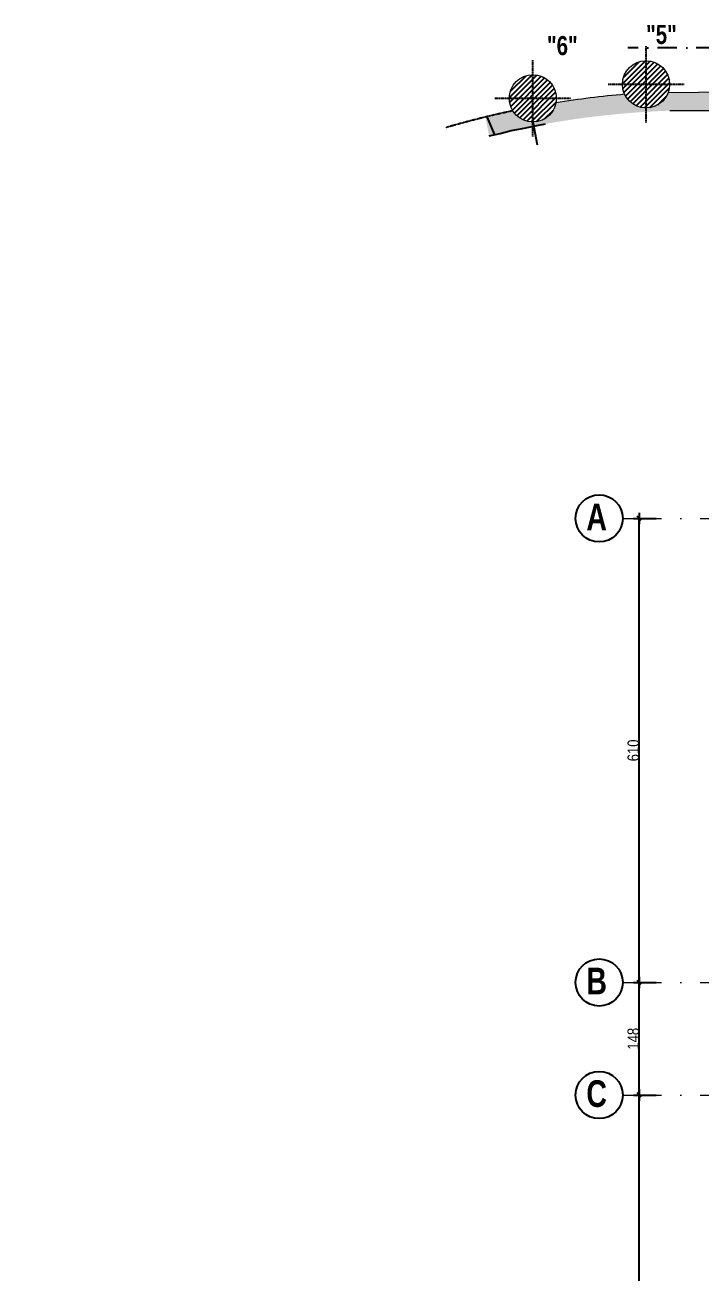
# Model space of a CAD drawing. Header units: centimetres. Extents: x -14085 to 643619, y -47998 to 35592.
# Drawn here: x 27841 to 28730, y 3909 to 5550 of the extents above; entities that cross this region are included whole.
import ezdxf
from ezdxf.enums import TextEntityAlignment as Align

# ---------------------------------------------------------------- set-up
doc = ezdxf.new("R2010")
doc.units = ezdxf.units.CM
doc.header["$PDMODE"] = 1
doc.header["$PDSIZE"] = -2
doc.linetypes.add('CACHEX2', pattern=[19.05, 12.7, -6.35])
doc.linetypes.add('TIRETPTX2', pattern=[50.8, 25.4, -12.7, 0, -12.7])
for name, color, linetype in [('01_cote_gen', 4, 'Continuous'), ('01_linteaux', 2, 'Continuous'), ('01_murs_sup', 2, 'CACHEX2'), ('01_poch_murs', 253, 'Continuous'), ('01_texte', 230, 'Continuous'), ('AA_COTES', 2, 'Continuous')]:
    doc.layers.add(name, color=color, linetype=linetype)
for name, color, linetype, lineweight in [('01_murs_coup', 5, 'Continuous', 60), ('01_PIEUX', 5, 'Continuous', 60), ('01_tram_axes', 2, 'TIRETPTX2', 9)]:
    doc.layers.add(name, color=color, linetype=linetype, lineweight=lineweight)
doc.styles.add('impact', font='impact.ttf')
doc.styles.add('STYLE2', font='ARIALN.TTF')
doc.dimstyles.new('JB50', dxfattribs={"dimscale": 0.1, "dimtxt": 150, "dimasz": 15, "dimexe": 0.1, "dimexo": 0.1, "dimgap": 0.09, "dimtad": 1, "dimdec": 1, "dimdsep": 46, "dimtxsty": 'STYLE2', "dimblk1": 'BOND_G', "dimblk2": 'BOND_D', "dimsah": 1, "dimcen": 1.5, "dimdle": 0.01, "dimse1": 1, "dimse2": 1, "dimclrd": 4, "dimclre": 2, "dimclrt": 6, "dimazin": 2, "dimtfac": 2.333333, "dimtdec": 1, "dimtix": 1, "dimtmove": 2, "dimatfit": 3, "dimldrblk": 'BOND_G', "dimfxl": 1, "dimtolj": 1, "dimtzin": 0, "dimarcsym": 0})

# ---------------------------------------------------------------- blocks, each defined once
blk = doc.blocks.new('BOND_G')
at = {"layer": 'AA_COTES', "color": 0}
for p, q in [((0, -5), (0, 15)), ((5, 0), (-5, 0)), ((1.8, 1.8), (-1.8, -1.8))]:
    blk.add_line(p, q, dxfattribs=at)
blk = doc.blocks.new('BOND_D')
at = {"layer": 'AA_COTES', "color": 0}
for p, q in [((5, 0), (-5, 0)), ((-1.8, -1.8), (1.8, 1.8)), ((0, 5), (0, -15))]:
    blk.add_line(p, q, dxfattribs=at)
blk = doc.blocks.new('*D1084')
at = {"layer": '01_cote_gen', "color": 4, "lineweight": -2, "transparency": 16777216}
blk.add_line((28648.4, 3534.9), (28648.4, 4141.9), dxfattribs=at)
at = {"layer": 'Defpoints', "color": 0, "lineweight": 0, "transparency": 16777216}
for p in [(28648.4, 4143.4), (28715.9, 4143.4), (28683.6, 3533.4)]:
    blk.add_point(p, dxfattribs=at)
at = {"layer": '01_cote_gen', "color": 4, "lineweight": -2, "transparency": 16777216, "xscale": 1.5, "yscale": 1.5, "zscale": 1.5}
for name, p, rotation in [('BOND_D', (28648.4, 4143.4), 90), ('BOND_G', (28648.4, 3533.4), 270)]:
    blk.add_blockref(name, p, dxfattribs=dict(at, rotation=rotation))
at = {"layer": '01_cote_gen', "color": 6, "transparency": 16777216, "insert": (28640.8, 3838.4), "char_height": 15, "attachment_point": 5, "rotation": 90, "style": 'STYLE2'}
blk.add_mtext('\\A1;610', dxfattribs=at)
blk = doc.blocks.new('*D1085')
at = {"layer": '01_cote_gen', "color": 4, "lineweight": -2, "transparency": 16777216}
blk.add_line((28648.4, 4144.9), (28648.4, 4289.9), dxfattribs=at)
at = {"layer": 'Defpoints', "color": 0, "lineweight": 0, "transparency": 16777216}
for p in [(28648.4, 4291.4), (28695.4, 4291.4), (28715.9, 4143.4)]:
    blk.add_point(p, dxfattribs=at)
at = {"layer": '01_cote_gen', "color": 4, "lineweight": -2, "transparency": 16777216, "xscale": 1.5, "yscale": 1.5, "zscale": 1.5}
for name, p, rotation in [('BOND_D', (28648.4, 4291.4), 90), ('BOND_G', (28648.4, 4143.4), 270)]:
    blk.add_blockref(name, p, dxfattribs=dict(at, rotation=rotation))
at = {"layer": '01_cote_gen', "color": 6, "transparency": 16777216, "insert": (28640.8, 4217.4), "char_height": 15, "attachment_point": 5, "rotation": 90, "style": 'STYLE2'}
blk.add_mtext('\\A1;148', dxfattribs=at)
blk = doc.blocks.new('*D1086')
at = {"layer": '01_cote_gen', "color": 4, "lineweight": -2, "transparency": 16777216}
blk.add_line((28648.4, 4292.9), (28648.4, 4899.9), dxfattribs=at)
at = {"layer": 'Defpoints', "color": 0, "lineweight": 0, "transparency": 16777216}
for p in [(28648.4, 4901.4), (28727.7, 4901.4), (28695.4, 4291.4)]:
    blk.add_point(p, dxfattribs=at)
at = {"layer": '01_cote_gen', "color": 4, "lineweight": -2, "transparency": 16777216, "xscale": 1.5, "yscale": 1.5, "zscale": 1.5}
for name, p, rotation in [('BOND_D', (28648.4, 4901.4), 90), ('BOND_G', (28648.4, 4291.4), 270)]:
    blk.add_blockref(name, p, dxfattribs=dict(at, rotation=rotation))
at = {"layer": '01_cote_gen', "color": 6, "transparency": 16777216, "insert": (28640.8, 4596.4), "char_height": 15, "attachment_point": 5, "rotation": 90, "style": 'STYLE2'}
blk.add_mtext('\\A1;610', dxfattribs=at)
blk = doc.blocks.new('*D1680')
at = {"layer": '01_cote_gen', "color": 4, "lineweight": -2, "transparency": 16777216}
blk.add_line((-22.5, 3720.9), (-22.5, 4438.9), dxfattribs=at)
at = {"layer": 'Defpoints', "color": 0, "lineweight": 0, "transparency": 16777216}
for p in [(-22.5, 4440.4), (0, 4440.4), (52858.6, 3719.4)]:
    blk.add_point(p, dxfattribs=at)
at = {"layer": '01_cote_gen', "color": 4, "lineweight": -2, "transparency": 16777216, "xscale": 1.5, "yscale": 1.5, "zscale": 1.5}
for name, p, rotation in [('BOND_D', (-22.5, 4440.4), 90), ('BOND_G', (-22.5, 3719.4), 270)]:
    blk.add_blockref(name, p, dxfattribs=dict(at, rotation=rotation))
at = {"layer": '01_cote_gen', "color": 6, "lineweight": 0, "transparency": 16777216, "insert": (-30, 4079.9), "char_height": 15, "attachment_point": 5, "rotation": 90, "style": 'STYLE2'}
blk.add_mtext('\\A1;721', dxfattribs=at)

msp = doc.modelspace()

# ---------------------------------------------------------------- hatches: boundary and pattern name
at = {"layer": '01_poch_murs'}
h = msp.add_hatch(dxfattribs=at)
h.set_pattern_fill('ANSI31', color=256, scale=1.5)
h.set_pattern_definition([(45, (10448.807, 14175.2143), (-3.367596, 3.367596), [])])
h.paths.add_polyline_path([(28657.5, 5502.95, 0.4142136), (28626.5, 5471.95), (28657.5, 5471.95)])
h.paths.add_polyline_path([(28657.5, 5471.95), (28626.5, 5471.95, 0.4142136), (28657.5, 5440.95)])
h.paths.add_polyline_path([(28657.5, 5502.95), (28657.5, 5471.95), (28688.5, 5471.95, 0.4142136)])
h.paths.add_polyline_path([(28688.5, 5471.95), (28657.5, 5471.95), (28657.5, 5440.95, 0.4142136)])
h = msp.add_hatch(dxfattribs=at)
h.set_pattern_fill('ANSI31', color=256, scale=1.5)
h.set_pattern_definition([(45, (10299.9887, 14156.822), (-3.367596, 3.367596), [])])
h.paths.add_polyline_path([(28508.68, 5484.55, 0.4142136), (28477.68, 5453.55), (28508.68, 5453.55)])
h.paths.add_polyline_path([(28508.68, 5453.55), (28477.68, 5453.55, 0.4142136), (28508.68, 5422.55)])
h.paths.add_polyline_path([(28508.68, 5484.55), (28508.68, 5453.55), (28539.68, 5453.55, 0.4142136)])
h.paths.add_polyline_path([(28539.68, 5453.55), (28508.68, 5453.55), (28508.68, 5422.55, 0.4142136)])
at = {"layer": '01_poch_murs', "ltscale": 3}
h = msp.add_hatch(color=256, dxfattribs=at)
h.dxf.hatch_style = 1
h.paths.add_polyline_path([(28778.53, 5462.11), (28686.6, 5461.26, -0.6667086), (28629.42, 5458.82, 0.0189179), (28539.12, 5447.69, -0.2058076), (28525.37, 5427.43), (28525.37, 5420, -0.0349764), (28689.02, 5437.38), (28877.7, 5437.38), (28877.7, 5462.38), (28836.4, 5462.38, -0.686668)])
h = msp.add_hatch(color=256, dxfattribs=at)
h.dxf.hatch_style = 1
h.paths.add_polyline_path([(28492.54, 5427.09, -0.1165353), (28482.4, 5437.11, 0.0014403), (28475.63, 5435.66), (28480.33, 5411.1, -0.0031847), (28495.01, 5414.2)])
h.paths.add_polyline_path([(28475.63, 5435.66, 0.0031195), (28460.98, 5432.38), (28465.69, 5407.81, -0.0031857), (28480.33, 5411.1)])
h.paths.add_polyline_path([(28460.98, 5432.38, 0.0031209), (28446.37, 5428.91), (28451.08, 5404.33, -0.0031873), (28465.69, 5407.81)])
h.paths.add_polyline_path([(28508.68, 5422.55, -0.1377703), (28492.54, 5427.09), (28495.01, 5414.2, -0.002959), (28508.68, 5416.91)])
h.paths.add_polyline_path([(28525.37, 5427.43, -0.143115), (28508.68, 5422.55), (28509.72, 5417.11, -0.0033782), (28525.37, 5420)])
h = msp.add_hatch(color=256, dxfattribs=at)
h.dxf.hatch_style = 1
h.paths.add_polyline_path([(28508.68, 5422.55), (28508.68, 5416.91, -0.0002252), (28509.72, 5417.11)])

# ---------------------------------------------------------------- linework, layer by layer
at = {"layer": '01_linteaux', "color": 5, "linetype": 'TIRETPTX2'}
msp.add_line((29308.95, 5519.76), (28633.53, 5519.76), dxfattribs=at)
at = {"layer": '01_linteaux', "linetype": 'TIRETPTX2', "ltscale": 0.01}
for p, q in [((28657.5, 5421.95), (28657.5, 5521.95)), ((28508.68, 5403.55), (28508.68, 5503.55)), ((28707.5, 5471.95), (28607.5, 5471.95)), ((28558.68, 5453.55), (28458.68, 5453.55))]:
    msp.add_line(p, q, dxfattribs=at)
at = {"layer": '01_linteaux'}
msp.add_line((28508.68, 5422.55), (28514.42, 5392.56), dxfattribs=at)
at = {"layer": '01_murs_coup', "linetype": 'Continuous', "lineweight": 5}
for p, q in [((28686.6, 5461.26), (28778.53, 5462.11)), ((28689.02, 5437.38), (29248.51, 5437.38))]:
    msp.add_line(p, q, dxfattribs=at)
for start, end in [(94.85607, 99.19121), (101.94011, 106.27421)]:
    msp.add_arc((28731.23, 4260.41), 1202.73, start, end, dxfattribs=at)
at = {"layer": '01_murs_sup', "ltscale": 0.05}
msp.add_arc((28731.23, 4260.41), 1202.73, 101.94011, 106.27421, dxfattribs=at)
at = {"layer": '01_PIEUX', "linetype": 'Continuous', "lineweight": 5}
for centre in [(28657.5, 5471.95), (28508.68, 5453.55)]:
    msp.add_circle(centre, 31, dxfattribs=at)
at = {"layer": '01_poch_murs'}
msp.add_line((28447.98, 5429.3), (28458.45, 5405.74), dxfattribs=at)
at = {"layer": '01_poch_murs', "ltscale": 3}
for p, q in [((28495.06, 5413.92), (28514.08, 5417.94)), ((28514.08, 5417.94), (28525.37, 5420)), ((28451.08, 5404.33), (28465.81, 5407.15)), ((28465.81, 5407.15), (28480.33, 5411.1)), ((28480.33, 5411.1), (28495.06, 5413.92))]:
    msp.add_line(p, q, dxfattribs=at)
at = {"layer": '01_texte'}
for centre in [(28595.89, 4901.39), (28595.89, 4291.39), (28595.89, 4143.39)]:
    msp.add_circle(centre, 30.98, dxfattribs=at)
at = {"layer": '01_tram_axes', "ltscale": 2}
for p, q in [((28626.87, 4901.39), (36267.9, 4901.39)), ((28626.87, 4291.39), (36267.9, 4291.39)), ((28626.87, 4143.39), (36267.9, 4143.39))]:
    msp.add_line(p, q, dxfattribs=at)

# ---------------------------------------------------------------- texts
at = {"layer": '01_texte', "style": 'impact'}
for s, p in [('"5"', (28677.76, 5517.5)), ('"6"', (28547.44, 5502.9))]:
    msp.add_text(s, height=25, rotation=0, dxfattribs=at).set_placement(p, align=Align.BOTTOM_CENTER)
for s, p in [('A', (28592.55, 4903.27)), ('B', (28592.55, 4293.27)), ('C', (28592.55, 4145.27))]:
    msp.add_text(s, height=35, dxfattribs=at).set_placement(p, align=Align.MIDDLE_CENTER)

# ---------------------------------------------------------------- dimensions: what is measured, and where the dimension line sits
at = {"layer": '01_cote_gen'}
for base, p1, p2, picture, middle in [((28648.42, 4901.39), (28695.38, 4291.39), (28727.67, 4901.39), '*D1086', (28640.76, 4596.39)), ((28648.42, 4291.39), (28715.93, 4143.39), (28695.38, 4291.39), '*D1085', (28640.76, 4217.39)), ((28648.42, 4143.39), (28683.64, 3533.39), (28715.93, 4143.39), '*D1084', (28640.76, 3838.39))]:
    dim = msp.add_linear_dim(base=base, p1=p1, p2=p2, angle=90, dimstyle='JB50', dxfattribs=at)
    dim.commit()
    dim.dimension.update_dxf_attribs({"geometry": picture, "text_midpoint": middle})
at = {"layer": '01_cote_gen', "lineweight": 0}
dim = msp.add_linear_dim(base=(-22.5, 4440.39), p1=(52858.64, 3719.36), p2=(0, 4440.39), angle=90, dimstyle='JB50', dxfattribs=at)
dim.commit()
dim.dimension.update_dxf_attribs({"geometry": '*D1680', "text_midpoint": (-30.04, 4079.87)})

doc.saveas('drawing.dxf')
